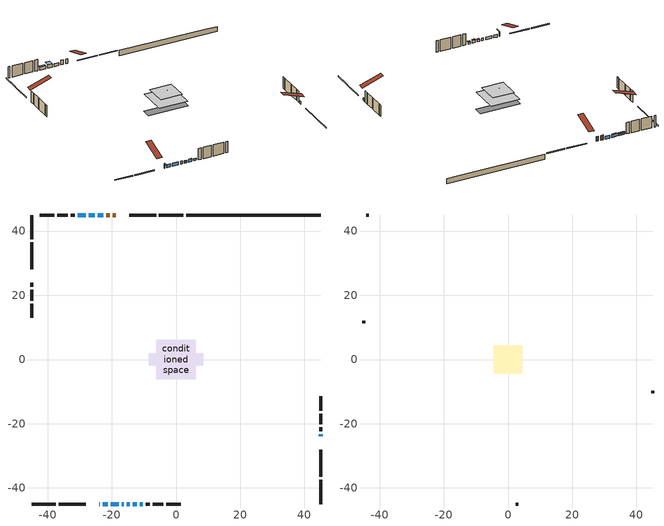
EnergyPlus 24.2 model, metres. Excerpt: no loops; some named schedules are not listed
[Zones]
conditioned space
 floor outside (Floor1 construction): -1.97,-1.97 -1.97,1.97 1.97,1.97 1.97,-1.97 z0.46
 floor outside (Floor2 construction): -0.61,-0.61 -0.61,0.61 0.61,0.61 0.61,-0.61 z0.46
 floor adiabatic (AdiabaticFloorConstruction): -6.11,-6.11 -6.11,6.11 6.11,6.11 6.11,-6.11 z2.9
 floor foundation (Slab1 construction): -8.51,-1.93 -8.51,1.93 8.51,1.93 8.51,-1.93 z-1.83
 wall outside (RimJoist1 construction): 2.32,45.01 -5.3,45.01 / -45.01,-45.01 -37.39,-45.01 / -45.01,45.01 -45.01,37.39 / 45.01,-45.01 45.01,-37.39 z0.46:0.76
 wall outside (RimJoist2 construction): -6.23,45.01 -14.57,45.01 / -36.46,-45.01 -28.12,-45.01 / -45.01,36.46 -45.01,28.12 / 45.01,-36.46 45.01,-28.12 z0.46:0.76
 wall outside (AdiabaticWallConstruction 1): -18.8,45.01 -19.66,45.01 / -20.58,45.01 -21.7,45.01 z0.46:2.49
 wall outside (AdiabaticWallConstruction): -23.89,-45.01 -23.76,-45.01 z0.46:2.42; -22.63,45.01 -24.42,45.01 / 45.01,-23.89 45.01,-23.28 / -22.83,-45.01 -21.31,-45.01 / -20.38,-45.01 -17.84,-45.01 / -16.91,-45.01 -16.22,-45.01 / -13.45,-45.01 -12.23,-45.01 / -28.13,45.01 -30.57,45.01 z0.46:1.68; -25.35,45.01 -27.21,45.01 z0.46:1.91; -15.3,-45.01 -14.38,-45.01 / -11.3,-45.01 -10.39,-45.01 z0.46:1.38
 wall outside (Wall1 construction): -31.5,45.01 -32.75,45.01 / -9.46,-45.01 -8.21,-45.01 / -45.01,23.89 -45.01,22.64 / 45.01,-22.35 45.01,-21.1 z0.46:5.34
 wall outside (Wall2 construction): -33.68,45.01 -37.02,45.01 / -7.28,-45.01 -3.94,-45.01 / -45.01,21.71 -45.01,18.37 / 45.01,-20.18 45.01,-16.83 z0.46:5.34
 wall outside (Wall3 construction): -37.95,45.01 -42.4,45.01 / -3.01,-45.01 1.44,-45.01 / -45.01,17.44 -45.01,12.99 / 45.01,-15.9 45.01,-11.45 z0.46:5.34
 wall foundation (FoundationWall1 construction): 3.25,45.01,-1.83 3.25,45.01,0.46 40.84,45.01,0.46 40.84,45.01,0.28 45.01,45.01,0.28 45.01,45.01,-1.83
 window (WindowConstruction 9): -23.89,-45.01 -23.76,-45.01 z0.46:2.42
 window (WindowConstruction 8): -22.63,45.01 -24.42,45.01 z0.46:1.68
 window (WindowConstruction 10): 45.01,-23.89 45.01,-23.28 z0.46:1.68
 window (WindowConstruction): -25.35,45.01 -27.2,45.01 z0.46:1.91
 window (WindowConstruction 1): -22.83,-45.01 -21.31,-45.01 z0.46:1.68
 window (WindowConstruction 2): -20.38,-45.01 -17.84,-45.01 z0.46:1.68
 window (WindowConstruction 3): -16.91,-45.01 -16.22,-45.01 z0.46:1.68
 window (WindowConstruction 4): -15.29,-45.01 -14.38,-45.01 z0.46:1.37
 window (WindowConstruction 5): -13.45,-45.01 -12.23,-45.01 z0.46:1.68
 window (WindowConstruction 6): -11.3,-45.01 -10.39,-45.01 z0.46:1.37
 window (WindowConstruction 7): -28.13,45.01 -30.57,45.01 z0.46:1.68
 door (Door): -18.8,45.01 -19.66,45.01 z0.46:2.49
 door (Door 1): -20.59,45.01 -21.7,45.01 z0.46:2.49
 ceiling adiabatic (AdiabaticFloorConstruction): 6.11,-6.11 6.11,6.11 -6.11,6.11 -6.11,-6.11 z2.9
attic - vented
 floor to conditioned space (Floor3 construction Reversed): -4.5,-4.5 -4.5,4.5 4.5,4.5 4.5,-4.5 z5.34
 floor to conditioned space (Floor4 construction Reversed): -1.01,-1.01 -1.01,1.01 1.01,1.01 1.01,-1.01 z5.34
 wall outside (Wall4 construction): -43.33,45.01 -44.08,45.01 / 2.37,-45.01 3.12,-45.01 / -45.01,12.06 -45.01,11.31 / 45.01,-10.53 45.01,-9.77 z0.46:5.34
 roof outside (Roof1 construction): -17.87,45.01,5.34 -17.87,36.02,8.33 -15.5,36.02,8.33 -15.5,45.01,5.34; -24.82,-45.01,5.34 -24.82,-36.02,8.33 -27.19,-36.02,8.33 -27.19,-45.01,5.34; -45.01,24.82,5.34 -36.02,24.82,8.33 -36.02,27.19,8.33 -45.01,27.19,5.34; 45.01,-24.82,5.34 36.02,-24.82,8.33 36.02,-27.19,8.33 45.01,-27.19,5.34
shading: -23.7,-45.01 -23.95,-45.01 -23.95,-47.14 -23.7,-47.14 z2.48; -27.27,45.01 -25.29,45.01 -25.29,47.14 -27.27,47.14 z1.97; -14.32,-45.01 -15.36,-45.01 -15.36,-45.62 -14.32,-45.62 z1.44; -12.17,-45.01 -13.51,-45.01 -13.51,-45.62 -12.17,-45.62 z1.74; -10.33,-45.01 -11.36,-45.01 -11.36,-45.62 -10.33,-45.62 z1.44; -30.63,45.01 -28.07,45.01 -28.07,45.92 -30.63,45.92 z1.74
[Building]
Building 1: Terrain=Suburbs
[Site:Location]
Windsor AP_ON: Latitude {deg}=42.28; Longitude {deg}=-82.96; Time Zone {hr}=-5; Elevation {m}=190; Keep Site Location Information=Yes
[Site:GroundTemperature:Shallow]
6.34957, 4.46684, 4.31606, 5.20952, 8.79623, 12.3662, 15.4612, 17.4219, 17.5884, 15.9938, 12.9777, 9.51722
[Site:WaterMainsTemperature]
Calculation Method=Schedule; Temperature Schedule=mains temperature schedule
[Material] Roughness=Rough; Thermal Absorptance=0.9
Name | Thickness {m} | Conductivity {W/m-K} | Density {kg/m3} | Specific Heat {J/kg-K} | Solar Absorptance | Visible Absorptance
asphalt or fiberglass shingles | 0.00635 | 0.162714 | 1121.4 | 1465.45 | 0.4 | 0.4
ceiling stud and cavity | 0.1397 | 0.079977 | 65.682 | 1177.47 | 0.7 | 0.7
ceiling stud and cavity 1 | 0.1397 | 0.0823855 | 65.682 | 1177.47 | 0.7 | 0.7
concrete 4.0 in. | 0.1016 | 1.803125 | 2242.8 | 837.4 | 0.7 | 0.7
concrete 8.0 in. | 0.2032 | 1.803125 | 2242.8 | 837.4 | 0.7 | 0.7
door material | 0.04445 | 0.053851 | 512.64 | 1214.23 | 0.7 | 0.7
door material 1 | 0.04445 | 0.0639163 | 512.64 | 1214.23 | 0.7 | 0.7
exterior vertical ins | 0.0457286 | 0.029427 | 32.04 | 1214.23 | 0.7 | 0.7
floor covering | 0.0127 | 9.015625 | 54.468 | 1339.84 | 0.6 | 0.6
floor covering 1 | 0.0127 | 0.0433444 | 54.468 | 1339.84 | 0.6 | 0.6
floor rigid ins; rim joist rigid ins; wall rigid ins | 0.051816 | 0.029427 | 32.04 | 1214.23 | 0.7 | 0.7
floor rigid ins 1; wall rigid ins 1 | 0.512978 | 0.029427 | 32.04 | 1214.23 | 0.7 | 0.7
floor stud and cavity | 0.0889 | 0.452803 | 50.32683 | 1063.81 | 0.7 | 0.7
floor stud and cavity 1 | 0.1397 | 0.0865 | 92.3553 | 1139.71 | 0.7 | 0.7
floor stud and cavity 2 | 0.1397 | 1.75129 | 37.0049 | 1207.88 | 0.7 | 0.7
furniture material conditioned space 1 | 0.1524 | 0.115458 | 640.8 | 1214.23 | 0.6 | 0.6
gypsum board | 0.0127 | 0.160291 | 801 | 837.4 | 0.6 | 0.6
gypsum board 1 | 0.0127 | 0.160291 | 801 | 837.4 | 0.7 | 0.7
osb sheathing 0.5 in. | 0.0127 | 0.115458 | 512.64 | 1214.23 | 0.7 | 0.7
osb sheathing 0.75 in. | 0.01905 | 0.115458 | 512.64 | 1214.23 | 0.7 | 0.7
osb sheathing 2.0 in. | 0.0508 | 0.115458 | 512.64 | 1214.23 | 0.7 | 0.7
rim joist stud and cavity | 0.0508 | 0.0405436 | 125.044 | 1163.47 | 0.6 | 0.6
rim joist stud and cavity 1 | 0.0508 | 0.034159 | 125.044 | 1163.47 | 0.6 | 0.6
wall stud and cavity | 0.1397 | 0.10094 | 139.0536 | 1170.24 | 0.7 | 0.7
wall stud and cavity 1 | 0.1397 | 0.162248 | 139.0536 | 1170.24 | 0.7 | 0.7
wall stud and cavity 2 | 0.1397 | 0.220388 | 139.0536 | 1170.24 | 0.7 | 0.7
wall stud and cavity 3 | 0.0889 | 6.1454 | 50.32683 | 1063.81 | 0.6 | 0.6
wall stud and cavity 4 | 0.0889 | 0.380278 | 52.3479 | 1209.89 | 0.7 | 0.7
wall stud and cavity 5 | 0.0889 | 0.391764 | 83.0341 | 1211.67 | 0.7 | 0.7
wood siding | 0.0254 | 0.102417 | 544.68 | 1172.36 | 0.4 | 0.4
wood siding 1 | 0.00254 | 0.102417 | 544.68 | 1172.36 | 0.4 | 0.4
wood siding 2; wood siding 3; wood siding 4 | 0.0254 | 0.102417 | 544.68 | 1172.36 | 0.7 | 0.7
[WindowMaterial:SimpleGlazingSystem]
Name | U-Factor {W/m2-K} | Solar Heat Gain Coefficient
WindowMaterial | 2.4404 | 0.6
WindowMaterial 1 | 2.48015 | 0.58
WindowMaterial 2 | 2.57327 | 0.54
WindowMaterial 3 | 2.58292 | 0.52
WindowMaterial 4 | 2.50457 | 0.56
WindowMaterial 5 | 2.52841 | 0.56
WindowMaterial 6 | 2.81686 | 0.22
WindowMaterial 7 | 2.81515 | 0.38
[Construction]
AdiabaticFloorConstruction: floor stud and cavity 2, floor rigid ins 1, osb sheathing 0.75 in., floor covering 1
AdiabaticWallConstruction: wood siding 3, wall rigid ins 1, wall stud and cavity 4, gypsum board
AdiabaticWallConstruction 1: wood siding 4, wall rigid ins 1, wall stud and cavity 4, gypsum board
Door: door material
Door 1: door material 1
Floor1 construction: floor stud and cavity, floor covering
Floor2 construction: floor stud and cavity 1, floor rigid ins, osb sheathing 0.75 in., floor covering 1
Floor3 construction Reversed: gypsum board, ceiling stud and cavity
Floor4 construction Reversed: gypsum board, ceiling stud and cavity 1
FoundationWall1 construction: concrete 8.0 in., gypsum board 1
furniture construction conditioned space 1: furniture material conditioned space 1
PartitionWallConstruction: gypsum board, wall stud and cavity 5, gypsum board
RimJoist1 construction: wood siding 2, rim joist rigid ins, osb sheathing 2.0 in., rim joist stud and cavity
RimJoist2 construction: wood siding 2, rim joist rigid ins, osb sheathing 2.0 in., rim joist stud and cavity 1
Roof1 construction: asphalt or fiberglass shingles
Slab1 construction: concrete 4.0 in.
Wall1 construction: wood siding, osb sheathing 0.5 in., wall stud and cavity, gypsum board
Wall2 construction: wood siding, wall rigid ins, osb sheathing 0.5 in., wall stud and cavity 1, gypsum board
Wall3 construction: wood siding, wall rigid ins, osb sheathing 0.5 in., wall stud and cavity 2, gypsum board
Wall4 construction: wood siding 1, wall stud and cavity 3
WindowConstruction: WindowMaterial
WindowConstruction 1: WindowMaterial 1
WindowConstruction 10: WindowMaterial 7
WindowConstruction 2: WindowMaterial 2
WindowConstruction 3; WindowConstruction 4; WindowConstruction 6: WindowMaterial 3
WindowConstruction 5; WindowConstruction 7: WindowMaterial 4
WindowConstruction 8: WindowMaterial 5
WindowConstruction 9: WindowMaterial 6
[Zone] Multiplier=1; Part of Total Floor Area=Yes
Name | Volume {m3}
attic - vented | 41.4922
conditioned space | 550.9
[Space]
Name | Zone | Volume {m3}
attic - vented 1 | attic - vented | 41.4922
conditioned space 1 | conditioned space | 550.9
[ZoneInfiltration:EffectiveLeakageArea]
infil attic - vented 1: Zone or Space=attic - vented 1; Schedule=Always On Discrete; Effective Air Leakage Area {cm2}=3789.33; Stack Coefficient=0.00054759; Wind Coefficient=1.58106e-05
[ZoneMixing]
whole house fan mix: Zone or Space=attic - vented; Schedule=Always On Continuous; Design Flow Rate Calculation Method=Flow/Zone; Design Flow Rate {m3/s}=0; Source Zone or Space=conditioned space
[SurfaceProperty:ExposedFoundationPerimeter]
Slab1: Exposed Perimeter Calculation Method=TotalExposedPerimeter; Total Exposed Perimeter {m}=41.759
[InternalMass] Zone or ZoneList=conditioned space; Space or SpaceList=conditioned space 1
Name | Construction | Surface Area {m2}
furniture mass conditioned space 1 | furniture construction conditioned space 1 | 92.8479
partition wall mass | PartitionWallConstruction | 232.12
[Lights]
interior lighting: Zone or ZoneList or Space or SpaceList=conditioned space 1; Schedule=interior lighting schedule; Design Level Calculation Method=LightingLevel; Lighting Level {W}=343.2; Return Air Fraction=0; Fraction Radiant=0.6; Fraction Visible=0.2; Fraction Replaceable=1
[People]
occupants: Zone or ZoneList or Space or SpaceList=conditioned space 1; Number of People Schedule=occupants schedule; Number of People Calculation Method=People; Number of People=3; Fraction Radiant=0.314171; Sensible Heat Fraction=0.56303; Activity Level Schedule=occupants activity schedule; Carbon Dioxide Generation Rate {m3/s-W}=0; Enable ASHRAE 55 Comfort Warnings=No; Mean Radiant Temperature Calculation Type=EnclosureAveraged
[ElectricEquipment] Zone or ZoneList or Space or SpaceList=conditioned space 1; Design Level Calculation Method=EquipmentLevel
Name | Schedule | Design Level {W} | Fraction Latent | Fraction Radiant | Fraction Lost
clothes dryer | clothes dryer schedule | 140.772 | 0.015 | 0.081 | 0.85
clothes washer | clothes washer schedule | 32.1985 | 0.03 | 0.162 | 0.7
cooking range | cooking range schedule | 215.147 | 0.08 | 0.432 | 0.2
dishwasher | dishwasher schedule | 66.8632 | 0.3 | 0.18 | 0.4
fridge | fridge schedule | 72.9452 | 0 | 0.6 | 0
mech vent bath fan 0 | mech vent bath fan 0 schedule | 50.2 | 0 | 0 | 1
mech vent bath fan 1 | mech vent bath fan 1 schedule | 50.2 | 0 | 0 | 1
mech vent house fan | mech vent house fan schedule | 0 | 0 | 0 | 1
mech vent house fan cfis | mech vent house fan cfis schedule | 0 | 0 | 0 | 0
mech vent range fan 0 | mech vent range fan 0 schedule | 57 | 0 | 0 | 1
misc plug loads | misc plug loads schedule | 494.7 | 0.045 | 0.513 | 0.1
whole house fan | Always On Discrete | 0 | 0 | 0 | 1
[OtherEquipment] Zone or ZoneList or Space or SpaceList=conditioned space 1; Design Level Calculation Method=EquipmentLevel
Name | Fuel Type | Schedule | Design Level {W} | Fraction Latent | Fraction Radiant | Fraction Lost
clothes dryer 1 | Electricity | clothes dryer schedule | 0 | 0.015 | 0.081 | 0.85
cooking range 1 | Electricity | cooking range schedule | 0 | 0.08 | 0.432 | 0.2
general water use latent | None | general water use schedule | 62.594 | 1 | 0 | 0
general water use sensible | None | general water use schedule | -61.6891 | 0 | 0.6 | 0
mech vent house fan latent load | None | Always On Discrete | 0 | 1 | 0 | 0
mech vent house fan sensible load | None | Always On Discrete | 0 | 0 | 0 | 0
water heater energy adjustment1 | NaturalGas | Always On Discrete | 0.01 | 0 | 0 | 1
[ZoneInfiltration:DesignFlowRate] Zone or ZoneList or Space or SpaceList=conditioned space 1; Schedule=Always On Discrete; Design Flow Rate Calculation Method=Flow/Zone; Design Flow Rate {m3/s}=0
infil flow; natural vent flow; whole house fan flow
[AvailabilityManager:Scheduled]
central ac and furnace airloop Availability Manager: Schedule=Always On Discrete
[Foundation:Kiva]
Foundation Kiva 1: Initial Indoor Air Temperature {C}=18; Wall Height Above Grade {m}=0.460004; Wall Depth Below Slab {m}=0.2032; Custom Block Material Name 1=exterior vertical ins; Custom Block Depth 1 {m}=2.28999; Custom Block X Position 1 {m}=0.2159; Custom Block Z Position 1 {m}=0
[Foundation:Kiva:Settings]
Soil Conductivity {W/m-K}=0.849921; Soil Density {kg/m3}=1842.3; Soil Specific Heat {J/kg-K}=418.7; Ground Solar Absorptivity=0.9; Ground Thermal Absorptivity=0.9; Ground Surface Roughness {m}=0.03; Far-Field Width {m}=40; Deep-Ground Boundary Condition=ZeroFlux; Deep-Ground Depth {m}=40; Minimum Cell Dimension {m}=0.2; Maximum Cell Growth Coefficient=3; Simulation Timestep=Timestep
[Exterior:Lights]
exterior lighting: Schedule=exterior lighting schedule; Design Level {W}=75.6
[EnergyManagementSystem:GlobalVariable]
central_ac_and_furnace_airloop_Fan_RTF
infil_program_Qfan
infil_program_Qinf
natural_vent_program_Qnv
natural_vent_program_Qwhf
[EnergyManagementSystem:Sensor]
Name | Output:Variable or Output:Meter Index Key | Output:Variable or Output:Meter
airflow_gain | infil flow | Infiltration Sensible Heat Gain Energy
airflow_gain_1 | natural vent flow | Infiltration Sensible Heat Gain Energy
airflow_gain_2 | whole house fan flow | Infiltration Sensible Heat Gain Energy
airflow_loss | infil flow | Infiltration Sensible Heat Loss Energy
airflow_loss_1 | natural vent flow | Infiltration Sensible Heat Loss Energy
airflow_loss_2 | whole house fan flow | Infiltration Sensible Heat Loss Energy
clg_load_cond |  | Cooling:EnergyTransfer:Zone:CONDITIONED SPACE
clg_sp_s; clg_sp_s_1 | cooling setpoint | Schedule Value
clothes_dryer_exhaust_0_sch_s | clothes dryer exhaust 0 schedule | Schedule Value
cool_season | cooling season schedule | Schedule Value
htg_load_cond |  | Heating:EnergyTransfer:Zone:CONDITIONED SPACE
htg_sp_s; htg_sp_s_1 | heating setpoint | Schedule Value
ig_ee_conv | clothes dryer | Electric Equipment Convective Heating Energy
ig_ee_conv_2 | cooking range | Electric Equipment Convective Heating Energy
ig_ee_conv_4 | fridge | Electric Equipment Convective Heating Energy
ig_ee_conv_5 | misc plug loads | Electric Equipment Convective Heating Energy
ig_ee_conv_6 | whole house fan | Electric Equipment Convective Heating Energy
ig_ee_rad | clothes dryer | Electric Equipment Radiant Heating Energy
ig_ee_rad_2 | cooking range | Electric Equipment Radiant Heating Energy
ig_ee_rad_4 | fridge | Electric Equipment Radiant Heating Energy
ig_ee_rad_5 | misc plug loads | Electric Equipment Radiant Heating Energy
ig_ee_rad_6 | whole house fan | Electric Equipment Radiant Heating Energy
ig_lgt_conv | interior lighting | Lights Convective Heating Energy
ig_lgt_rad | interior lighting | Lights Radiant Heating Energy
ig_lgt_vis | interior lighting | Lights Visible Radiation Heating Energy
ig_oe_conv | clothes dryer 1 | Other Equipment Convective Heating Energy
ig_oe_conv_1 | cooking range 1 | Other Equipment Convective Heating Energy
ig_oe_conv_2 | general water use latent | Other Equipment Convective Heating Energy
ig_oe_conv_3 | general water use sensible | Other Equipment Convective Heating Energy
ig_oe_conv_4 | water heater energy adjustment1 | Other Equipment Convective Heating Energy
ig_oe_rad | clothes dryer 1 | Other Equipment Radiant Heating Energy
ig_oe_rad_1 | cooking range 1 | Other Equipment Radiant Heating Energy
ig_oe_rad_2 | general water use latent | Other Equipment Radiant Heating Energy
ig_oe_rad_3 | general water use sensible | Other Equipment Radiant Heating Energy
ig_oe_rad_4 | water heater energy adjustment1 | Other Equipment Radiant Heating Energy
ig_ppl_conv | occupants | People Convective Heating Energy
ig_ppl_rad | occupants | People Radiant Heating Energy
im_conv | furniture mass conditioned space 1 | Surface Inside Face Convection Heat Gain Energy
im_conv_1 | partition wall mass | Surface Inside Face Convection Heat Gain Energy
im_ig | furniture mass conditioned space 1 | Surface Inside Face Internal Gains Radiation Heat Gain Energy
im_ig_1 | partition wall mass | Surface Inside Face Internal Gains Radiation Heat Gain Energy
im_lgt | furniture mass conditioned space 1 | Surface Inside Face Lights Radiation Heat Gain Energy
im_lgt_1 | partition wall mass | Surface Inside Face Lights Radiation Heat Gain Energy
im_sol | furniture mass conditioned space 1 | Surface Inside Face Solar Radiation Heat Gain Energy
im_sol_1 | partition wall mass | Surface Inside Face Solar Radiation Heat Gain Energy
im_surf | furniture mass conditioned space 1 | Surface Inside Face Net Surface Thermal Radiation Heat Gain Energy
im_surf_1 | partition wall mass | Surface Inside Face Net Surface Thermal Radiation Heat Gain Energy
mech_vent_bath_fan_0_sch_s | mech vent bath fan 0 schedule | Schedule Value
mech_vent_bath_fan_1_sch_s | mech vent bath fan 1 schedule | Schedule Value
mech_vent_range_fan_0_sch_s | mech vent range fan 0 schedule | Schedule Value
mv_conv | mech vent bath fan 0 | Electric Equipment Convective Heating Energy
mv_conv_1 | mech vent bath fan 1 | Electric Equipment Convective Heating Energy
mv_conv_2 | mech vent house fan | Electric Equipment Convective Heating Energy
mv_conv_3 | mech vent house fan cfis | Electric Equipment Convective Heating Energy
mv_conv_4 | mech vent range fan 0 | Electric Equipment Convective Heating Energy
mv_conv_5 | mech vent house fan latent load | Other Equipment Convective Heating Energy
mv_conv_6 | mech vent house fan sensible load | Other Equipment Convective Heating Energy
mv_rad | mech vent bath fan 0 | Electric Equipment Radiant Heating Energy
mv_rad_1 | mech vent bath fan 1 | Electric Equipment Radiant Heating Energy
mv_rad_2 | mech vent house fan | Electric Equipment Radiant Heating Energy
mv_rad_3 | mech vent house fan cfis | Electric Equipment Radiant Heating Energy
mv_rad_4 | mech vent range fan 0 | Electric Equipment Radiant Heating Energy
mv_rad_5 | mech vent house fan latent load | Other Equipment Radiant Heating Energy
mv_rad_6 | mech vent house fan sensible load | Other Equipment Radiant Heating Energy
natural_vent_s | natural vent schedule | Schedule Value
out_pb_s |  | Site Outdoor Air Barometric Pressure
out_wt_s |  | Site Outdoor Air Humidity Ratio
site_vw_s |  | Site Wind Speed
ss_back_out | Window1 | Surface Window Shortwave from Zone Back Out Window Heat Transfer Rate
ss_back_out_1 | Window11 | Surface Window Shortwave from Zone Back Out Window Heat Transfer Rate
ss_back_out_10 | Window9 | Surface Window Shortwave from Zone Back Out Window Heat Transfer Rate
ss_back_out_2 | Window12 | Surface Window Shortwave from Zone Back Out Window Heat Transfer Rate
ss_back_out_3 | Window2 | Surface Window Shortwave from Zone Back Out Window Heat Transfer Rate
ss_back_out_4 | Window3 | Surface Window Shortwave from Zone Back Out Window Heat Transfer Rate
ss_back_out_5 | Window4 | Surface Window Shortwave from Zone Back Out Window Heat Transfer Rate
ss_back_out_6 | Window5 | Surface Window Shortwave from Zone Back Out Window Heat Transfer Rate
ss_back_out_7 | Window6 | Surface Window Shortwave from Zone Back Out Window Heat Transfer Rate
ss_back_out_8 | Window7 | Surface Window Shortwave from Zone Back Out Window Heat Transfer Rate
ss_back_out_9 | Window8 | Surface Window Shortwave from Zone Back Out Window Heat Transfer Rate
ss_conv | Door1 | Surface Inside Face Convection Heat Gain Energy
ss_conv_1 | Door2 | Surface Inside Face Convection Heat Gain Energy
ss_conv_10 | Window7 | Surface Inside Face Convection Heat Gain Energy
ss_conv_11 | Window8 | Surface Inside Face Convection Heat Gain Energy
ss_conv_12 | Window9 | Surface Inside Face Convection Heat Gain Energy
ss_conv_2 | Window1 | Surface Inside Face Convection Heat Gain Energy
ss_conv_3 | Window11 | Surface Inside Face Convection Heat Gain Energy
ss_conv_4 | Window12 | Surface Inside Face Convection Heat Gain Energy
ss_conv_5 | Window2 | Surface Inside Face Convection Heat Gain Energy
ss_conv_6 | Window3 | Surface Inside Face Convection Heat Gain Energy
ss_conv_7 | Window4 | Surface Inside Face Convection Heat Gain Energy
ss_conv_8 | Window5 | Surface Inside Face Convection Heat Gain Energy
ss_conv_9 | Window6 | Surface Inside Face Convection Heat Gain Energy
ss_ig | Door1 | Surface Inside Face Internal Gains Radiation Heat Gain Energy
ss_ig_1 | Door2 | Surface Inside Face Internal Gains Radiation Heat Gain Energy
ss_ig_10 | Window7 | Surface Inside Face Internal Gains Radiation Heat Gain Energy
ss_ig_11 | Window8 | Surface Inside Face Internal Gains Radiation Heat Gain Energy
ss_ig_12 | Window9 | Surface Inside Face Internal Gains Radiation Heat Gain Energy
ss_ig_2 | Window1 | Surface Inside Face Internal Gains Radiation Heat Gain Energy
ss_ig_3 | Window11 | Surface Inside Face Internal Gains Radiation Heat Gain Energy
ss_ig_4 | Window12 | Surface Inside Face Internal Gains Radiation Heat Gain Energy
ss_ig_5 | Window2 | Surface Inside Face Internal Gains Radiation Heat Gain Energy
ss_ig_6 | Window3 | Surface Inside Face Internal Gains Radiation Heat Gain Energy
ss_ig_7 | Window4 | Surface Inside Face Internal Gains Radiation Heat Gain Energy
ss_ig_8 | Window5 | Surface Inside Face Internal Gains Radiation Heat Gain Energy
ss_ig_9 | Window6 | Surface Inside Face Internal Gains Radiation Heat Gain Energy
ss_lgt | Door1 | Surface Inside Face Lights Radiation Heat Gain Energy
ss_lgt_1 | Door2 | Surface Inside Face Lights Radiation Heat Gain Energy
ss_sol | Door1 | Surface Inside Face Solar Radiation Heat Gain Energy
ss_sol_1 | Door2 | Surface Inside Face Solar Radiation Heat Gain Energy
ss_surf | Door1 | Surface Inside Face Net Surface Thermal Radiation Heat Gain Energy
ss_surf_1 | Door2 | Surface Inside Face Net Surface Thermal Radiation Heat Gain Energy
ss_surf_10 | Window7 | Surface Inside Face Net Surface Thermal Radiation Heat Gain Energy
ss_surf_11 | Window8 | Surface Inside Face Net Surface Thermal Radiation Heat Gain Energy
ss_surf_12 | Window9 | Surface Inside Face Net Surface Thermal Radiation Heat Gain Energy
ss_surf_2 | Window1 | Surface Inside Face Net Surface Thermal Radiation Heat Gain Energy
ss_surf_3 | Window11 | Surface Inside Face Net Surface Thermal Radiation Heat Gain Energy
ss_surf_4 | Window12 | Surface Inside Face Net Surface Thermal Radiation Heat Gain Energy
ss_surf_5 | Window2 | Surface Inside Face Net Surface Thermal Radiation Heat Gain Energy
ss_surf_6 | Window3 | Surface Inside Face Net Surface Thermal Radiation Heat Gain Energy
ss_surf_7 | Window4 | Surface Inside Face Net Surface Thermal Radiation Heat Gain Energy
ss_surf_8 | Window5 | Surface Inside Face Net Surface Thermal Radiation Heat Gain Energy
ss_surf_9 | Window6 | Surface Inside Face Net Surface Thermal Radiation Heat Gain Energy
ss_trans_in | Window1 | Surface Window Transmitted Solar Radiation Rate
ss_trans_in_1 | Window11 | Surface Window Transmitted Solar Radiation Rate
ss_trans_in_10 | Window9 | Surface Window Transmitted Solar Radiation Rate
ss_trans_in_2 | Window12 | Surface Window Transmitted Solar Radiation Rate
ss_trans_in_3 | Window2 | Surface Window Transmitted Solar Radiation Rate
ss_trans_in_4 | Window3 | Surface Window Transmitted Solar Radiation Rate
ss_trans_in_5 | Window4 | Surface Window Transmitted Solar Radiation Rate
ss_trans_in_6 | Window5 | Surface Window Transmitted Solar Radiation Rate
ss_trans_in_7 | Window6 | Surface Window Transmitted Solar Radiation Rate
ss_trans_in_8 | Window7 | Surface Window Transmitted Solar Radiation Rate
ss_trans_in_9 | Window8 | Surface Window Transmitted Solar Radiation Rate
ss_trans_out | Window1 | Surface Inside Face Initial Transmitted Diffuse Transmitted Out Window Solar Radiation Rate
ss_trans_out_1 | Window11 | Surface Inside Face Initial Transmitted Diffuse Transmitted Out Window Solar Radiation Rate
ss_trans_out_10 | Window9 | Surface Inside Face Initial Transmitted Diffuse Transmitted Out Window Solar Radiation Rate
ss_trans_out_2 | Window12 | Surface Inside Face Initial Transmitted Diffuse Transmitted Out Window Solar Radiation Rate
ss_trans_out_3 | Window2 | Surface Inside Face Initial Transmitted Diffuse Transmitted Out Window Solar Radiation Rate
